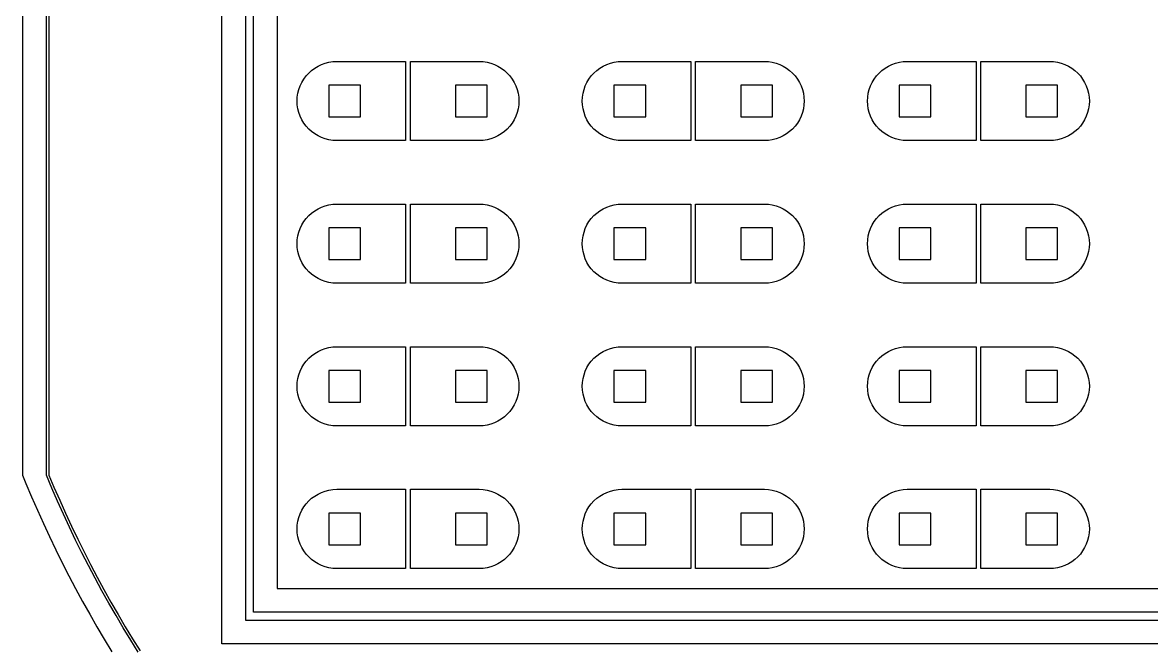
# Model space of a CAD drawing. Extents: x -16 to 132, y -40 to 113.
# Drawn here: x -15.7 to 57.2, y -3 to 37.3 of the extents above; entities that cross this region are included whole.
import ezdxf

# ---------------------------------------------------------------- set-up
doc = ezdxf.new("R2010")
doc.units = 0

msp = doc.modelspace()

# ---------------------------------------------------------------- linework, layer by layer
for p, q in [((-2.81215, -2.81215), (-2.81215, 76.4393)), ((-1.27824, 74.9054), (-1.27824, -1.27824)), ((-0.76694, -0.76694), (-0.76694, 74.3941)), ((0.76694, 72.8602), (0.76694, 0.76694)), ((-15.6717, 65.5599), (-15.6717, 8.06726)), ((-14.1315, 8.06393), (-14.1315, 65.5633)), ((-13.9691, 65.5624), (-13.9691, 8.0648)), ((2.97989, 34.1881), (3.18138, 34.3375)), ((3.18138, 34.3375), (3.39658, 34.4665)), ((3.39658, 34.4665), (3.62338, 34.5738)), ((3.62338, 34.5738), (3.85959, 34.6583)), ((3.85959, 34.6583), (4.10295, 34.7193)), ((4.10295, 34.7193), (4.35112, 34.7561)), ((4.35112, 34.7561), (4.6017, 34.7684)), ((4.6017, 34.7684), (9.05, 34.7684)), ((9.05, 34.7684), (9.05, 29.6554)), ((9.35678, 29.6554), (9.35678, 34.7684)), ((9.35678, 34.7684), (13.8051, 34.7684)), ((13.8051, 34.7684), (14.0557, 34.7561)), ((14.0557, 34.7561), (14.3038, 34.7193)), ((14.3038, 34.7193), (14.5472, 34.6583)), ((14.5472, 34.6583), (14.7834, 34.5738)), ((14.7834, 34.5738), (15.0102, 34.4665)), ((15.0102, 34.4665), (15.2254, 34.3375)), ((15.2254, 34.3375), (15.4269, 34.1881)), ((21.3867, 34.1881), (21.5882, 34.3375)), ((21.5882, 34.3375), (21.8034, 34.4665)), ((21.8034, 34.4665), (22.0302, 34.5738)), ((22.0302, 34.5738), (22.2664, 34.6583)), ((22.2664, 34.6583), (22.5098, 34.7193)), ((22.5098, 34.7193), (22.7579, 34.7561)), ((22.7579, 34.7561), (23.0085, 34.7684)), ((23.0085, 34.7684), (27.4568, 34.7684)), ((27.4568, 34.7684), (27.4568, 29.6554)), ((27.7636, 29.6554), (27.7636, 34.7684)), ((27.7636, 34.7684), (32.2119, 34.7684)), ((32.2119, 34.7684), (32.4625, 34.7561)), ((32.4625, 34.7561), (32.7106, 34.7193)), ((32.7106, 34.7193), (32.954, 34.6583)), ((32.954, 34.6583), (33.1902, 34.5738)), ((33.1902, 34.5738), (33.417, 34.4665)), ((33.417, 34.4665), (33.6322, 34.3375)), ((33.6322, 34.3375), (33.8337, 34.1881)), ((39.7935, 34.1881), (39.995, 34.3375)), ((39.995, 34.3375), (40.2102, 34.4665)), ((40.2102, 34.4665), (40.437, 34.5738)), ((40.437, 34.5738), (40.6732, 34.6583)), ((40.6732, 34.6583), (40.9165, 34.7193)), ((40.9165, 34.7193), (41.1647, 34.7561)), ((41.1647, 34.7561), (41.4153, 34.7684)), ((41.4153, 34.7684), (45.8636, 34.7684)), ((45.8636, 34.7684), (45.8636, 29.6554)), ((46.1704, 29.6554), (46.1704, 34.7684)), ((46.1704, 34.7684), (50.6187, 34.7684)), ((50.6187, 34.7684), (50.8693, 34.7561)), ((50.8693, 34.7561), (51.1174, 34.7193)), ((51.1174, 34.7193), (51.3608, 34.6583)), ((51.3608, 34.6583), (51.597, 34.5738)), ((51.597, 34.5738), (51.8238, 34.4665)), ((51.8238, 34.4665), (52.039, 34.3375)), ((52.039, 34.3375), (52.2405, 34.1881)), ((2.34708, 33.417), (2.47606, 33.6322)), ((2.47606, 33.6322), (2.62549, 33.8337)), ((2.62549, 33.8337), (2.79398, 34.0196)), ((2.79398, 34.0196), (2.97989, 34.1881)), ((15.4269, 34.1881), (15.6128, 34.0196)), ((15.6128, 34.0196), (15.7813, 33.8337)), ((15.7813, 33.8337), (15.9307, 33.6322)), ((15.9307, 33.6322), (16.0597, 33.417)), ((20.7539, 33.417), (20.8829, 33.6322)), ((20.8829, 33.6322), (21.0323, 33.8337)), ((21.0323, 33.8337), (21.2008, 34.0196)), ((21.2008, 34.0196), (21.3867, 34.1881)), ((33.8337, 34.1881), (34.0196, 34.0196)), ((34.0196, 34.0196), (34.1881, 33.8337)), ((34.1881, 33.8337), (34.3375, 33.6322)), ((34.3375, 33.6322), (34.4665, 33.417)), ((39.1607, 33.417), (39.2897, 33.6322)), ((39.2897, 33.6322), (39.4391, 33.8337)), ((39.4391, 33.8337), (39.6076, 34.0196)), ((39.6076, 34.0196), (39.7935, 34.1881)), ((52.2405, 34.1881), (52.4264, 34.0196)), ((52.4264, 34.0196), (52.5949, 33.8337)), ((52.5949, 33.8337), (52.7443, 33.6322)), ((52.7443, 33.6322), (52.8733, 33.417)), ((2.09433, 32.7106), (2.15527, 32.954)), ((2.15527, 32.954), (2.23981, 33.1902)), ((2.23981, 33.1902), (2.34708, 33.417)), ((6.13559, 33.2345), (4.09039, 33.2345)), ((4.09039, 33.2345), (4.09039, 31.1893)), ((6.13559, 31.1893), (6.13559, 33.2345)), ((14.3164, 33.2345), (12.2712, 33.2345)), ((12.2712, 33.2345), (12.2712, 31.1893)), ((14.3164, 31.1893), (14.3164, 33.2345)), ((16.0597, 33.417), (16.167, 33.1902)), ((16.167, 33.1902), (16.2515, 32.954)), ((16.2515, 32.954), (16.3125, 32.7106)), ((20.5011, 32.7106), (20.5621, 32.954)), ((20.5621, 32.954), (20.6466, 33.1902)), ((20.6466, 33.1902), (20.7539, 33.417)), ((24.5424, 33.2345), (22.4972, 33.2345)), ((22.4972, 33.2345), (22.4972, 31.1893)), ((24.5424, 31.1893), (24.5424, 33.2345)), ((32.7232, 33.2345), (30.678, 33.2345)), ((30.678, 33.2345), (30.678, 31.1893)), ((32.7232, 31.1893), (32.7232, 33.2345)), ((34.4665, 33.417), (34.5738, 33.1902)), ((34.5738, 33.1902), (34.6583, 32.954)), ((34.6583, 32.954), (34.7193, 32.7106)), ((38.9079, 32.7106), (38.9689, 32.954)), ((38.9689, 32.954), (39.0534, 33.1902)), ((39.0534, 33.1902), (39.1607, 33.417)), ((42.9492, 33.2345), (40.904, 33.2345)), ((40.904, 33.2345), (40.904, 31.1893)), ((42.9492, 31.1893), (42.9492, 33.2345)), ((51.13, 33.2345), (49.0848, 33.2345)), ((49.0848, 33.2345), (49.0848, 31.1893)), ((51.13, 31.1893), (51.13, 33.2345)), ((52.8733, 33.417), (52.9806, 33.1902)), ((52.9806, 33.1902), (53.0651, 32.954)), ((53.0651, 32.954), (53.1261, 32.7106)), ((2.0452, 32.2119), (2.05751, 32.4625)), ((2.05751, 31.9613), (2.0452, 32.2119)), ((2.05751, 32.4625), (2.09433, 32.7106)), ((16.3125, 32.7106), (16.3493, 32.4625)), ((16.3493, 32.4625), (16.3616, 32.2119)), ((16.3616, 32.2119), (16.3493, 31.9613)), ((20.452, 32.2119), (20.4643, 32.4625)), ((20.4643, 31.9613), (20.452, 32.2119)), ((20.4643, 32.4625), (20.5011, 32.7106)), ((34.7193, 32.7106), (34.7561, 32.4625)), ((34.7561, 32.4625), (34.7684, 32.2119)), ((34.7684, 32.2119), (34.7561, 31.9613)), ((38.8588, 32.2119), (38.8711, 32.4625)), ((38.8711, 31.9613), (38.8588, 32.2119)), ((38.8711, 32.4625), (38.9079, 32.7106)), ((53.1261, 32.7106), (53.1629, 32.4625)), ((53.1629, 32.4625), (53.1752, 32.2119)), ((53.1752, 32.2119), (53.1629, 31.9613)), ((2.09433, 31.7132), (2.05751, 31.9613)), ((2.15527, 31.4698), (2.09433, 31.7132)), ((2.23981, 31.2336), (2.15527, 31.4698)), ((16.2515, 31.4698), (16.167, 31.2336)), ((16.3125, 31.7132), (16.2515, 31.4698)), ((16.3493, 31.9613), (16.3125, 31.7132)), ((20.5011, 31.7132), (20.4643, 31.9613)), ((20.5621, 31.4698), (20.5011, 31.7132)), ((20.6466, 31.2336), (20.5621, 31.4698)), ((34.6583, 31.4698), (34.5738, 31.2336)), ((34.7193, 31.7132), (34.6583, 31.4698)), ((34.7561, 31.9613), (34.7193, 31.7132)), ((38.9079, 31.7132), (38.8711, 31.9613)), ((38.9689, 31.4698), (38.9079, 31.7132)), ((39.0534, 31.2336), (38.9689, 31.4698)), ((53.0651, 31.4698), (52.9806, 31.2336)), ((53.1261, 31.7132), (53.0651, 31.4698)), ((53.1629, 31.9613), (53.1261, 31.7132)), ((2.34708, 31.0068), (2.23981, 31.2336)), ((2.47606, 30.7916), (2.34708, 31.0068)), ((2.62549, 30.5901), (2.47606, 30.7916)), ((4.09039, 31.1893), (6.13559, 31.1893)), ((12.2712, 31.1893), (14.3164, 31.1893)), ((15.9307, 30.7916), (15.7813, 30.5901)), ((16.0597, 31.0068), (15.9307, 30.7916)), ((16.167, 31.2336), (16.0597, 31.0068)), ((20.7539, 31.0068), (20.6466, 31.2336)), ((20.8829, 30.7916), (20.7539, 31.0068)), ((21.0323, 30.5901), (20.8829, 30.7916)), ((22.4972, 31.1893), (24.5424, 31.1893)), ((30.678, 31.1893), (32.7232, 31.1893)), ((34.3375, 30.7916), (34.1881, 30.5901)), ((34.4665, 31.0068), (34.3375, 30.7916)), ((34.5738, 31.2336), (34.4665, 31.0068)), ((39.1607, 31.0068), (39.0534, 31.2336)), ((39.2897, 30.7916), (39.1607, 31.0068)), ((39.4391, 30.5901), (39.2897, 30.7916)), ((40.904, 31.1893), (42.9492, 31.1893)), ((49.0848, 31.1893), (51.13, 31.1893)), ((52.7443, 30.7916), (52.5949, 30.5901)), ((52.8733, 31.0068), (52.7443, 30.7916)), ((52.9806, 31.2336), (52.8733, 31.0068)), ((2.79398, 30.4042), (2.62549, 30.5901)), ((2.97989, 30.2357), (2.79398, 30.4042)), ((3.18138, 30.0863), (2.97989, 30.2357)), ((3.39658, 29.9573), (3.18138, 30.0863)), ((3.62338, 29.85), (3.39658, 29.9573)), ((15.0102, 29.9573), (14.7834, 29.85)), ((15.2254, 30.0863), (15.0102, 29.9573)), ((15.4269, 30.2357), (15.2254, 30.0863)), ((15.6128, 30.4042), (15.4269, 30.2357)), ((15.7813, 30.5901), (15.6128, 30.4042)), ((21.2008, 30.4042), (21.0323, 30.5901)), ((21.3867, 30.2357), (21.2008, 30.4042)), ((21.5882, 30.0863), (21.3867, 30.2357)), ((21.8034, 29.9573), (21.5882, 30.0863)), ((22.0302, 29.85), (21.8034, 29.9573)), ((33.417, 29.9573), (33.1902, 29.85)), ((33.6322, 30.0863), (33.417, 29.9573)), ((33.8337, 30.2357), (33.6322, 30.0863)), ((34.0196, 30.4042), (33.8337, 30.2357)), ((34.1881, 30.5901), (34.0196, 30.4042)), ((39.6076, 30.4042), (39.4391, 30.5901)), ((39.7935, 30.2357), (39.6076, 30.4042)), ((39.995, 30.0863), (39.7935, 30.2357)), ((40.2102, 29.9573), (39.995, 30.0863)), ((40.437, 29.85), (40.2102, 29.9573)), ((51.8238, 29.9573), (51.597, 29.85)), ((52.039, 30.0863), (51.8238, 29.9573)), ((52.2405, 30.2357), (52.039, 30.0863)), ((52.4264, 30.4042), (52.2405, 30.2357)), ((52.5949, 30.5901), (52.4264, 30.4042)), ((3.85959, 29.7655), (3.62338, 29.85)), ((4.10295, 29.7045), (3.85959, 29.7655)), ((4.35112, 29.6677), (4.10295, 29.7045)), ((4.6017, 29.6554), (4.35112, 29.6677)), ((9.05, 29.6554), (4.6017, 29.6554)), ((13.8051, 29.6554), (9.35678, 29.6554)), ((14.0557, 29.6677), (13.8051, 29.6554)), ((14.3038, 29.7045), (14.0557, 29.6677)), ((14.5472, 29.7655), (14.3038, 29.7045)), ((14.7834, 29.85), (14.5472, 29.7655)), ((22.2664, 29.7655), (22.0302, 29.85)), ((22.5098, 29.7045), (22.2664, 29.7655)), ((22.7579, 29.6677), (22.5098, 29.7045)), ((23.0085, 29.6554), (22.7579, 29.6677)), ((27.4568, 29.6554), (23.0085, 29.6554)), ((32.2119, 29.6554), (27.7636, 29.6554)), ((32.4625, 29.6677), (32.2119, 29.6554)), ((32.7106, 29.7045), (32.4625, 29.6677)), ((32.954, 29.7655), (32.7106, 29.7045)), ((33.1902, 29.85), (32.954, 29.7655)), ((40.6732, 29.7655), (40.437, 29.85)), ((40.9165, 29.7045), (40.6732, 29.7655)), ((41.1647, 29.6677), (40.9165, 29.7045)), ((41.4153, 29.6554), (41.1647, 29.6677)), ((45.8636, 29.6554), (41.4153, 29.6554)), ((50.6187, 29.6554), (46.1704, 29.6554)), ((50.8693, 29.6677), (50.6187, 29.6554)), ((51.1174, 29.7045), (50.8693, 29.6677)), ((51.3608, 29.7655), (51.1174, 29.7045)), ((51.597, 29.85), (51.3608, 29.7655)), ((3.85959, 25.4549), (4.10295, 25.5159)), ((4.10295, 25.5159), (4.35112, 25.5527)), ((4.35112, 25.5527), (4.6017, 25.565)), ((4.6017, 25.565), (9.05, 25.565)), ((9.05, 25.565), (9.05, 20.452)), ((9.35678, 20.452), (9.35678, 25.565)), ((9.35678, 25.565), (13.8051, 25.565)), ((13.8051, 25.565), (14.0557, 25.5527)), ((14.0557, 25.5527), (14.3038, 25.5159)), ((14.3038, 25.5159), (14.5472, 25.4549)), ((22.2664, 25.4549), (22.5098, 25.5159)), ((22.5098, 25.5159), (22.7579, 25.5527)), ((22.7579, 25.5527), (23.0085, 25.565)), ((23.0085, 25.565), (27.4568, 25.565)), ((27.4568, 25.565), (27.4568, 20.452)), ((27.7636, 20.452), (27.7636, 25.565)), ((27.7636, 25.565), (32.2119, 25.565)), ((32.2119, 25.565), (32.4625, 25.5527)), ((32.4625, 25.5527), (32.7106, 25.5159)), ((32.7106, 25.5159), (32.954, 25.4549)), ((40.6732, 25.4549), (40.9165, 25.5159)), ((40.9165, 25.5159), (41.1647, 25.5527)), ((41.1647, 25.5527), (41.4153, 25.565)), ((41.4153, 25.565), (45.8636, 25.565)), ((45.8636, 25.565), (45.8636, 20.452)), ((46.1704, 20.452), (46.1704, 25.565)), ((46.1704, 25.565), (50.6187, 25.565)), ((50.6187, 25.565), (50.8693, 25.5527)), ((50.8693, 25.5527), (51.1174, 25.5159)), ((51.1174, 25.5159), (51.3608, 25.4549)), ((2.62549, 24.6303), (2.79398, 24.8162)), ((2.79398, 24.8162), (2.97989, 24.9847)), ((2.97989, 24.9847), (3.18138, 25.1341)), ((3.18138, 25.1341), (3.39658, 25.2631)), ((3.39658, 25.2631), (3.62338, 25.3704)), ((3.62338, 25.3704), (3.85959, 25.4549)), ((14.5472, 25.4549), (14.7834, 25.3704)), ((14.7834, 25.3704), (15.0102, 25.2631)), ((15.0102, 25.2631), (15.2254, 25.1341)), ((15.2254, 25.1341), (15.4269, 24.9847)), ((15.4269, 24.9847), (15.6128, 24.8162)), ((15.6128, 24.8162), (15.7813, 24.6303)), ((21.0323, 24.6303), (21.2008, 24.8162)), ((21.2008, 24.8162), (21.3867, 24.9847)), ((21.3867, 24.9847), (21.5882, 25.1341)), ((21.5882, 25.1341), (21.8034, 25.2631)), ((21.8034, 25.2631), (22.0302, 25.3704)), ((22.0302, 25.3704), (22.2664, 25.4549)), ((32.954, 25.4549), (33.1902, 25.3704)), ((33.1902, 25.3704), (33.417, 25.2631)), ((33.417, 25.2631), (33.6322, 25.1341)), ((33.6322, 25.1341), (33.8337, 24.9847)), ((33.8337, 24.9847), (34.0196, 24.8162)), ((34.0196, 24.8162), (34.1881, 24.6303)), ((39.4391, 24.6303), (39.6076, 24.8162)), ((39.6076, 24.8162), (39.7935, 24.9847)), ((39.7935, 24.9847), (39.995, 25.1341)), ((39.995, 25.1341), (40.2102, 25.2631)), ((40.2102, 25.2631), (40.437, 25.3704)), ((40.437, 25.3704), (40.6732, 25.4549)), ((51.3608, 25.4549), (51.597, 25.3704)), ((51.597, 25.3704), (51.8238, 25.2631)), ((51.8238, 25.2631), (52.039, 25.1341)), ((52.039, 25.1341), (52.2405, 24.9847)), ((52.2405, 24.9847), (52.4264, 24.8162)), ((52.4264, 24.8162), (52.5949, 24.6303)), ((2.23981, 23.9868), (2.34708, 24.2136)), ((2.34708, 24.2136), (2.47606, 24.4288)), ((2.47606, 24.4288), (2.62549, 24.6303)), ((15.7813, 24.6303), (15.9307, 24.4288)), ((15.9307, 24.4288), (16.0597, 24.2136)), ((16.0597, 24.2136), (16.167, 23.9868)), ((20.6466, 23.9868), (20.7539, 24.2136)), ((20.7539, 24.2136), (20.8829, 24.4288)), ((20.8829, 24.4288), (21.0323, 24.6303)), ((34.1881, 24.6303), (34.3375, 24.4288)), ((34.3375, 24.4288), (34.4665, 24.2136)), ((34.4665, 24.2136), (34.5738, 23.9868)), ((39.0534, 23.9868), (39.1607, 24.2136)), ((39.1607, 24.2136), (39.2897, 24.4288)), ((39.2897, 24.4288), (39.4391, 24.6303)), ((52.5949, 24.6303), (52.7443, 24.4288)), ((52.7443, 24.4288), (52.8733, 24.2136)), ((52.8733, 24.2136), (52.9806, 23.9868)), ((2.05751, 23.2591), (2.09433, 23.5072)), ((2.09433, 23.5072), (2.15527, 23.7506)), ((2.15527, 23.7506), (2.23981, 23.9868)), ((6.13559, 24.0311), (4.09039, 24.0311)), ((4.09039, 24.0311), (4.09039, 21.9859)), ((6.13559, 21.9859), (6.13559, 24.0311)), ((14.3164, 24.0311), (12.2712, 24.0311)), ((12.2712, 24.0311), (12.2712, 21.9859)), ((14.3164, 21.9859), (14.3164, 24.0311)), ((16.167, 23.9868), (16.2515, 23.7506)), ((16.2515, 23.7506), (16.3125, 23.5072)), ((16.3125, 23.5072), (16.3493, 23.2591)), ((20.4643, 23.2591), (20.5011, 23.5072)), ((20.5011, 23.5072), (20.5621, 23.7506)), ((20.5621, 23.7506), (20.6466, 23.9868)), ((24.5424, 24.0311), (22.4972, 24.0311)), ((22.4972, 24.0311), (22.4972, 21.9859)), ((24.5424, 21.9859), (24.5424, 24.0311)), ((32.7232, 24.0311), (30.678, 24.0311)), ((30.678, 24.0311), (30.678, 21.9859)), ((32.7232, 21.9859), (32.7232, 24.0311)), ((34.5738, 23.9868), (34.6583, 23.7506)), ((34.6583, 23.7506), (34.7193, 23.5072)), ((34.7193, 23.5072), (34.7561, 23.2591)), ((38.8711, 23.2591), (38.9079, 23.5072)), ((38.9079, 23.5072), (38.9689, 23.7506)), ((38.9689, 23.7506), (39.0534, 23.9868)), ((42.9492, 24.0311), (40.904, 24.0311)), ((40.904, 24.0311), (40.904, 21.9859)), ((42.9492, 21.9859), (42.9492, 24.0311)), ((51.13, 24.0311), (49.0848, 24.0311)), ((49.0848, 24.0311), (49.0848, 21.9859)), ((51.13, 21.9859), (51.13, 24.0311)), ((52.9806, 23.9868), (53.0651, 23.7506)), ((53.0651, 23.7506), (53.1261, 23.5072)), ((53.1261, 23.5072), (53.1629, 23.2591)), ((2.0452, 23.0085), (2.05751, 23.2591)), ((2.05751, 22.7579), (2.0452, 23.0085)), ((2.09433, 22.5098), (2.05751, 22.7579)), ((16.3493, 22.7579), (16.3125, 22.5098)), ((16.3493, 23.2591), (16.3616, 23.0085)), ((16.3616, 23.0085), (16.3493, 22.7579)), ((20.452, 23.0085), (20.4643, 23.2591)), ((20.4643, 22.7579), (20.452, 23.0085)), ((20.5011, 22.5098), (20.4643, 22.7579)), ((34.7561, 22.7579), (34.7193, 22.5098)), ((34.7561, 23.2591), (34.7684, 23.0085)), ((34.7684, 23.0085), (34.7561, 22.7579)), ((38.8588, 23.0085), (38.8711, 23.2591)), ((38.8711, 22.7579), (38.8588, 23.0085)), ((38.9079, 22.5098), (38.8711, 22.7579)), ((53.1629, 22.7579), (53.1261, 22.5098)), ((53.1629, 23.2591), (53.1752, 23.0085)), ((53.1752, 23.0085), (53.1629, 22.7579)), ((2.15527, 22.2664), (2.09433, 22.5098)), ((2.23981, 22.0302), (2.15527, 22.2664)), ((2.34708, 21.8034), (2.23981, 22.0302)), ((4.09039, 21.9859), (6.13559, 21.9859)), ((12.2712, 21.9859), (14.3164, 21.9859)), ((16.167, 22.0302), (16.0597, 21.8034)), ((16.2515, 22.2664), (16.167, 22.0302)), ((16.3125, 22.5098), (16.2515, 22.2664)), ((20.5621, 22.2664), (20.5011, 22.5098)), ((20.6466, 22.0302), (20.5621, 22.2664)), ((20.7539, 21.8034), (20.6466, 22.0302)), ((22.4972, 21.9859), (24.5424, 21.9859)), ((30.678, 21.9859), (32.7232, 21.9859)), ((34.5738, 22.0302), (34.4665, 21.8034)), ((34.6583, 22.2664), (34.5738, 22.0302)), ((34.7193, 22.5098), (34.6583, 22.2664)), ((38.9689, 22.2664), (38.9079, 22.5098)), ((39.0534, 22.0302), (38.9689, 22.2664)), ((39.1607, 21.8034), (39.0534, 22.0302)), ((40.904, 21.9859), (42.9492, 21.9859)), ((49.0848, 21.9859), (51.13, 21.9859)), ((52.9806, 22.0302), (52.8733, 21.8034)), ((53.0651, 22.2664), (52.9806, 22.0302)), ((53.1261, 22.5098), (53.0651, 22.2664)), ((2.47606, 21.5882), (2.34708, 21.8034)), ((2.62549, 21.3867), (2.47606, 21.5882)), ((2.79398, 21.2008), (2.62549, 21.3867)), ((2.97989, 21.0323), (2.79398, 21.2008)), ((15.6128, 21.2008), (15.4269, 21.0323)), ((15.7813, 21.3867), (15.6128, 21.2008)), ((15.9307, 21.5882), (15.7813, 21.3867)), ((16.0597, 21.8034), (15.9307, 21.5882)), ((20.8829, 21.5882), (20.7539, 21.8034)), ((21.0323, 21.3867), (20.8829, 21.5882)), ((21.2008, 21.2008), (21.0323, 21.3867)), ((21.3867, 21.0323), (21.2008, 21.2008)), ((34.0196, 21.2008), (33.8337, 21.0323)), ((34.1881, 21.3867), (34.0196, 21.2008)), ((34.3375, 21.5882), (34.1881, 21.3867)), ((34.4665, 21.8034), (34.3375, 21.5882)), ((39.2897, 21.5882), (39.1607, 21.8034)), ((39.4391, 21.3867), (39.2897, 21.5882)), ((39.6076, 21.2008), (39.4391, 21.3867)), ((39.7935, 21.0323), (39.6076, 21.2008)), ((52.4264, 21.2008), (52.2405, 21.0323)), ((52.5949, 21.3867), (52.4264, 21.2008)), ((52.7443, 21.5882), (52.5949, 21.3867)), ((52.8733, 21.8034), (52.7443, 21.5882)), ((3.18138, 20.8829), (2.97989, 21.0323)), ((3.39658, 20.7539), (3.18138, 20.8829)), ((3.62338, 20.6466), (3.39658, 20.7539)), ((3.85959, 20.5621), (3.62338, 20.6466)), ((4.10295, 20.5011), (3.85959, 20.5621)), ((4.35112, 20.4643), (4.10295, 20.5011)), ((4.6017, 20.452), (4.35112, 20.4643)), ((9.05, 20.452), (4.6017, 20.452)), ((13.8051, 20.452), (9.35678, 20.452)), ((14.0557, 20.4643), (13.8051, 20.452)), ((14.3038, 20.5011), (14.0557, 20.4643)), ((14.5472, 20.5621), (14.3038, 20.5011)), ((14.7834, 20.6466), (14.5472, 20.5621)), ((15.0102, 20.7539), (14.7834, 20.6466)), ((15.2254, 20.8829), (15.0102, 20.7539)), ((15.4269, 21.0323), (15.2254, 20.8829)), ((21.5882, 20.8829), (21.3867, 21.0323)), ((21.8034, 20.7539), (21.5882, 20.8829)), ((22.0302, 20.6466), (21.8034, 20.7539)), ((22.2664, 20.5621), (22.0302, 20.6466)), ((22.5098, 20.5011), (22.2664, 20.5621)), ((22.7579, 20.4643), (22.5098, 20.5011)), ((23.0085, 20.452), (22.7579, 20.4643)), ((27.4568, 20.452), (23.0085, 20.452)), ((32.2119, 20.452), (27.7636, 20.452)), ((32.4625, 20.4643), (32.2119, 20.452)), ((32.7106, 20.5011), (32.4625, 20.4643)), ((32.954, 20.5621), (32.7106, 20.5011)), ((33.1902, 20.6466), (32.954, 20.5621)), ((33.417, 20.7539), (33.1902, 20.6466)), ((33.6322, 20.8829), (33.417, 20.7539)), ((33.8337, 21.0323), (33.6322, 20.8829)), ((39.995, 20.8829), (39.7935, 21.0323)), ((40.2102, 20.7539), (39.995, 20.8829)), ((40.437, 20.6466), (40.2102, 20.7539)), ((40.6732, 20.5621), (40.437, 20.6466)), ((40.9165, 20.5011), (40.6732, 20.5621)), ((41.1647, 20.4643), (40.9165, 20.5011)), ((41.4153, 20.452), (41.1647, 20.4643)), ((45.8636, 20.452), (41.4153, 20.452)), ((50.6187, 20.452), (46.1704, 20.452)), ((50.8693, 20.4643), (50.6187, 20.452)), ((51.1174, 20.5011), (50.8693, 20.4643)), ((51.3608, 20.5621), (51.1174, 20.5011)), ((51.597, 20.6466), (51.3608, 20.5621)), ((51.8238, 20.7539), (51.597, 20.6466)), ((52.039, 20.8829), (51.8238, 20.7539)), ((52.2405, 21.0323), (52.039, 20.8829)), ((3.18138, 15.9307), (3.39658, 16.0597)), ((3.39658, 16.0597), (3.62338, 16.167)), ((3.62338, 16.167), (3.85959, 16.2515)), ((3.85959, 16.2515), (4.10295, 16.3125)), ((4.10295, 16.3125), (4.35112, 16.3493)), ((4.35112, 16.3493), (4.6017, 16.3616)), ((4.6017, 16.3616), (9.05, 16.3616)), ((9.05, 16.3616), (9.05, 11.2486)), ((9.35678, 11.2486), (9.35678, 16.3616)), ((9.35678, 16.3616), (13.8051, 16.3616)), ((13.8051, 16.3616), (14.0557, 16.3493)), ((14.0557, 16.3493), (14.3038, 16.3125)), ((14.3038, 16.3125), (14.5472, 16.2515)), ((14.5472, 16.2515), (14.7834, 16.167)), ((14.7834, 16.167), (15.0102, 16.0597)), ((15.0102, 16.0597), (15.2254, 15.9307)), ((21.5882, 15.9307), (21.8034, 16.0597)), ((21.8034, 16.0597), (22.0302, 16.167)), ((22.0302, 16.167), (22.2664, 16.2515)), ((22.2664, 16.2515), (22.5098, 16.3125)), ((22.5098, 16.3125), (22.7579, 16.3493)), ((22.7579, 16.3493), (23.0085, 16.3616)), ((23.0085, 16.3616), (27.4568, 16.3616)), ((27.4568, 16.3616), (27.4568, 11.2486)), ((27.7636, 11.2486), (27.7636, 16.3616)), ((27.7636, 16.3616), (32.2119, 16.3616)), ((32.2119, 16.3616), (32.4625, 16.3493)), ((32.4625, 16.3493), (32.7106, 16.3125)), ((32.7106, 16.3125), (32.954, 16.2515)), ((32.954, 16.2515), (33.1902, 16.167)), ((33.1902, 16.167), (33.417, 16.0597)), ((33.417, 16.0597), (33.6322, 15.9307)), ((39.995, 15.9307), (40.2102, 16.0597)), ((40.2102, 16.0597), (40.437, 16.167)), ((40.437, 16.167), (40.6732, 16.2515)), ((40.6732, 16.2515), (40.9165, 16.3125)), ((40.9165, 16.3125), (41.1647, 16.3493)), ((41.1647, 16.3493), (41.4153, 16.3616)), ((41.4153, 16.3616), (45.8636, 16.3616)), ((45.8636, 16.3616), (45.8636, 11.2486)), ((46.1704, 11.2486), (46.1704, 16.3616)), ((46.1704, 16.3616), (50.6187, 16.3616)), ((50.6187, 16.3616), (50.8693, 16.3493)), ((50.8693, 16.3493), (51.1174, 16.3125)), ((51.1174, 16.3125), (51.3608, 16.2515)), ((51.3608, 16.2515), (51.597, 16.167)), ((51.597, 16.167), (51.8238, 16.0597)), ((51.8238, 16.0597), (52.039, 15.9307)), ((2.47606, 15.2254), (2.62549, 15.4269)), ((2.62549, 15.4269), (2.79398, 15.6128)), ((2.79398, 15.6128), (2.97989, 15.7813)), ((2.97989, 15.7813), (3.18138, 15.9307)), ((15.2254, 15.9307), (15.4269, 15.7813)), ((15.4269, 15.7813), (15.6128, 15.6128)), ((15.6128, 15.6128), (15.7813, 15.4269)), ((15.7813, 15.4269), (15.9307, 15.2254)), ((20.8829, 15.2254), (21.0323, 15.4269)), ((21.0323, 15.4269), (21.2008, 15.6128)), ((21.2008, 15.6128), (21.3867, 15.7813)), ((21.3867, 15.7813), (21.5882, 15.9307)), ((33.6322, 15.9307), (33.8337, 15.7813)), ((33.8337, 15.7813), (34.0196, 15.6128)), ((34.0196, 15.6128), (34.1881, 15.4269)), ((34.1881, 15.4269), (34.3375, 15.2254)), ((39.2897, 15.2254), (39.4391, 15.4269)), ((39.4391, 15.4269), (39.6076, 15.6128)), ((39.6076, 15.6128), (39.7935, 15.7813)), ((39.7935, 15.7813), (39.995, 15.9307)), ((52.039, 15.9307), (52.2405, 15.7813)), ((52.2405, 15.7813), (52.4264, 15.6128)), ((52.4264, 15.6128), (52.5949, 15.4269)), ((52.5949, 15.4269), (52.7443, 15.2254)), ((2.15527, 14.5472), (2.23981, 14.7834)), ((2.23981, 14.7834), (2.34708, 15.0102)), ((2.34708, 15.0102), (2.47606, 15.2254)), ((6.13559, 14.8277), (4.09039, 14.8277)), ((4.09039, 14.8277), (4.09039, 12.7825)), ((6.13559, 12.7825), (6.13559, 14.8277)), ((14.3164, 14.8277), (12.2712, 14.8277)), ((12.2712, 14.8277), (12.2712, 12.7825)), ((14.3164, 12.7825), (14.3164, 14.8277)), ((15.9307, 15.2254), (16.0597, 15.0102)), ((16.0597, 15.0102), (16.167, 14.7834)), ((16.167, 14.7834), (16.2515, 14.5472)), ((20.5621, 14.5472), (20.6466, 14.7834)), ((20.6466, 14.7834), (20.7539, 15.0102)), ((20.7539, 15.0102), (20.8829, 15.2254)), ((24.5424, 14.8277), (22.4972, 14.8277)), ((22.4972, 14.8277), (22.4972, 12.7825)), ((24.5424, 12.7825), (24.5424, 14.8277)), ((32.7232, 14.8277), (30.678, 14.8277)), ((30.678, 14.8277), (30.678, 12.7825)), ((32.7232, 12.7825), (32.7232, 14.8277)), ((34.3375, 15.2254), (34.4665, 15.0102)), ((34.4665, 15.0102), (34.5738, 14.7834)), ((34.5738, 14.7834), (34.6583, 14.5472)), ((38.9689, 14.5472), (39.0534, 14.7834)), ((39.0534, 14.7834), (39.1607, 15.0102)), ((39.1607, 15.0102), (39.2897, 15.2254)), ((42.9492, 14.8277), (40.904, 14.8277)), ((40.904, 14.8277), (40.904, 12.7825)), ((42.9492, 12.7825), (42.9492, 14.8277)), ((51.13, 14.8277), (49.0848, 14.8277)), ((49.0848, 14.8277), (49.0848, 12.7825)), ((51.13, 12.7825), (51.13, 14.8277)), ((52.7443, 15.2254), (52.8733, 15.0102)), ((52.8733, 15.0102), (52.9806, 14.7834)), ((52.9806, 14.7834), (53.0651, 14.5472)), ((2.0452, 13.8051), (2.05751, 14.0557)), ((2.05751, 14.0557), (2.09433, 14.3038)), ((2.09433, 14.3038), (2.15527, 14.5472)), ((16.2515, 14.5472), (16.3125, 14.3038)), ((16.3125, 14.3038), (16.3493, 14.0557)), ((16.3493, 14.0557), (16.3616, 13.8051)), ((20.452, 13.8051), (20.4643, 14.0557)), ((20.4643, 14.0557), (20.5011, 14.3038)), ((20.5011, 14.3038), (20.5621, 14.5472)), ((34.6583, 14.5472), (34.7193, 14.3038)), ((34.7193, 14.3038), (34.7561, 14.0557)), ((34.7561, 14.0557), (34.7684, 13.8051)), ((38.8588, 13.8051), (38.8711, 14.0557)), ((38.8711, 14.0557), (38.9079, 14.3038)), ((38.9079, 14.3038), (38.9689, 14.5472)), ((53.0651, 14.5472), (53.1261, 14.3038)), ((53.1261, 14.3038), (53.1629, 14.0557)), ((53.1629, 14.0557), (53.1752, 13.8051)), ((2.05751, 13.5545), (2.0452, 13.8051)), ((2.09433, 13.3064), (2.05751, 13.5545)), ((2.15527, 13.063), (2.09433, 13.3064)), ((16.3125, 13.3064), (16.2515, 13.063)), ((16.3493, 13.5545), (16.3125, 13.3064)), ((16.3616, 13.8051), (16.3493, 13.5545)), ((20.4643, 13.5545), (20.452, 13.8051)), ((20.5011, 13.3064), (20.4643, 13.5545)), ((20.5621, 13.063), (20.5011, 13.3064)), ((34.7193, 13.3064), (34.6583, 13.063)), ((34.7561, 13.5545), (34.7193, 13.3064)), ((34.7684, 13.8051), (34.7561, 13.5545)), ((38.8711, 13.5545), (38.8588, 13.8051)), ((38.9079, 13.3064), (38.8711, 13.5545)), ((38.9689, 13.063), (38.9079, 13.3064)), ((53.1261, 13.3064), (53.0651, 13.063)), ((53.1629, 13.5545), (53.1261, 13.3064)), ((53.1752, 13.8051), (53.1629, 13.5545)), ((2.23981, 12.8268), (2.15527, 13.063)), ((2.34708, 12.6), (2.23981, 12.8268)), ((2.47606, 12.3848), (2.34708, 12.6)), ((4.09039, 12.7825), (6.13559, 12.7825)), ((12.2712, 12.7825), (14.3164, 12.7825)), ((16.0597, 12.6), (15.9307, 12.3848)), ((16.167, 12.8268), (16.0597, 12.6)), ((16.2515, 13.063), (16.167, 12.8268)), ((20.6466, 12.8268), (20.5621, 13.063)), ((20.7539, 12.6), (20.6466, 12.8268)), ((20.8829, 12.3848), (20.7539, 12.6)), ((22.4972, 12.7825), (24.5424, 12.7825)), ((30.678, 12.7825), (32.7232, 12.7825)), ((34.4665, 12.6), (34.3375, 12.3848)), ((34.5738, 12.8268), (34.4665, 12.6)), ((34.6583, 13.063), (34.5738, 12.8268)), ((39.0534, 12.8268), (38.9689, 13.063)), ((39.1607, 12.6), (39.0534, 12.8268)), ((39.2897, 12.3848), (39.1607, 12.6)), ((40.904, 12.7825), (42.9492, 12.7825)), ((49.0848, 12.7825), (51.13, 12.7825)), ((52.8733, 12.6), (52.7443, 12.3848)), ((52.9806, 12.8268), (52.8733, 12.6)), ((53.0651, 13.063), (52.9806, 12.8268)), ((2.62549, 12.1833), (2.47606, 12.3848)), ((2.79398, 11.9974), (2.62549, 12.1833)), ((2.97989, 11.8289), (2.79398, 11.9974)), ((3.18138, 11.6795), (2.97989, 11.8289)), ((3.39658, 11.5505), (3.18138, 11.6795)), ((15.2254, 11.6795), (15.0102, 11.5505)), ((15.4269, 11.8289), (15.2254, 11.6795)), ((15.6128, 11.9974), (15.4269, 11.8289)), ((15.7813, 12.1833), (15.6128, 11.9974)), ((15.9307, 12.3848), (15.7813, 12.1833)), ((21.0323, 12.1833), (20.8829, 12.3848)), ((21.2008, 11.9974), (21.0323, 12.1833)), ((21.3867, 11.8289), (21.2008, 11.9974)), ((21.5882, 11.6795), (21.3867, 11.8289)), ((21.8034, 11.5505), (21.5882, 11.6795)), ((33.6322, 11.6795), (33.417, 11.5505)), ((33.8337, 11.8289), (33.6322, 11.6795)), ((34.0196, 11.9974), (33.8337, 11.8289)), ((34.1881, 12.1833), (34.0196, 11.9974)), ((34.3375, 12.3848), (34.1881, 12.1833)), ((39.4391, 12.1833), (39.2897, 12.3848)), ((39.6076, 11.9974), (39.4391, 12.1833)), ((39.7935, 11.8289), (39.6076, 11.9974)), ((39.995, 11.6795), (39.7935, 11.8289)), ((40.2102, 11.5505), (39.995, 11.6795)), ((52.039, 11.6795), (51.8238, 11.5505)), ((52.2405, 11.8289), (52.039, 11.6795)), ((52.4264, 11.9974), (52.2405, 11.8289)), ((52.5949, 12.1833), (52.4264, 11.9974)), ((52.7443, 12.3848), (52.5949, 12.1833)), ((3.62338, 11.4432), (3.39658, 11.5505)), ((3.85959, 11.3587), (3.62338, 11.4432)), ((4.10295, 11.2977), (3.85959, 11.3587)), ((4.35112, 11.2609), (4.10295, 11.2977)), ((4.6017, 11.2486), (4.35112, 11.2609)), ((9.05, 11.2486), (4.6017, 11.2486)), ((13.8051, 11.2486), (9.35678, 11.2486)), ((14.0557, 11.2609), (13.8051, 11.2486)), ((14.3038, 11.2977), (14.0557, 11.2609)), ((14.5472, 11.3587), (14.3038, 11.2977)), ((14.7834, 11.4432), (14.5472, 11.3587)), ((15.0102, 11.5505), (14.7834, 11.4432)), ((22.0302, 11.4432), (21.8034, 11.5505)), ((22.2664, 11.3587), (22.0302, 11.4432)), ((22.5098, 11.2977), (22.2664, 11.3587)), ((22.7579, 11.2609), (22.5098, 11.2977)), ((23.0085, 11.2486), (22.7579, 11.2609)), ((27.4568, 11.2486), (23.0085, 11.2486)), ((32.2119, 11.2486), (27.7636, 11.2486)), ((32.4625, 11.2609), (32.2119, 11.2486)), ((32.7106, 11.2977), (32.4625, 11.2609)), ((32.954, 11.3587), (32.7106, 11.2977)), ((33.1902, 11.4432), (32.954, 11.3587)), ((33.417, 11.5505), (33.1902, 11.4432)), ((40.437, 11.4432), (40.2102, 11.5505)), ((40.6732, 11.3587), (40.437, 11.4432)), ((40.9165, 11.2977), (40.6732, 11.3587)), ((41.1647, 11.2609), (40.9165, 11.2977)), ((41.4153, 11.2486), (41.1647, 11.2609)), ((45.8636, 11.2486), (41.4153, 11.2486)), ((50.6187, 11.2486), (46.1704, 11.2486)), ((50.8693, 11.2609), (50.6187, 11.2486)), ((51.1174, 11.2977), (50.8693, 11.2609)), ((51.3608, 11.3587), (51.1174, 11.2977)), ((51.597, 11.4432), (51.3608, 11.3587)), ((51.8238, 11.5505), (51.597, 11.4432)), ((-15.6717, 8.06726), (-15.4564, 7.53833)), ((-13.7821, 7.23465), (-14.1315, 8.06393)), ((-13.9691, 8.0648), (-13.6442, 7.29375)), ((-15.4564, 7.53833), (-15.0918, 6.67322)), ((-13.6442, 7.29375), (-13.2767, 6.4509)), ((-15.0918, 6.67322), (-14.7166, 5.81264)), ((-13.4139, 6.39011), (-13.7821, 7.23465)), ((2.79398, 6.40941), (2.97989, 6.5779)), ((2.97989, 6.5779), (3.18138, 6.72733)), ((3.18138, 6.72733), (3.39658, 6.85631)), ((3.39658, 6.85631), (3.62338, 6.96358)), ((3.62338, 6.96358), (3.85959, 7.04811)), ((3.85959, 7.04811), (4.10295, 7.10905)), ((4.10295, 7.10905), (4.35112, 7.14587)), ((4.35112, 7.14587), (4.6017, 7.15819)), ((4.6017, 7.15819), (9.05, 7.15819)), ((9.05, 7.15819), (9.05, 2.0452)), ((9.35678, 2.0452), (9.35678, 7.15819)), ((9.35678, 7.15819), (13.8051, 7.15819)), ((13.8051, 7.15819), (14.0557, 7.14587)), ((14.0557, 7.14587), (14.3038, 7.10905)), ((14.3038, 7.10905), (14.5472, 7.04811)), ((14.5472, 7.04811), (14.7834, 6.96358)), ((14.7834, 6.96358), (15.0102, 6.85631)), ((15.0102, 6.85631), (15.2254, 6.72733)), ((15.2254, 6.72733), (15.4269, 6.5779)), ((15.4269, 6.5779), (15.6128, 6.40941)), ((21.2008, 6.40941), (21.3867, 6.5779)), ((21.3867, 6.5779), (21.5882, 6.72733)), ((21.5882, 6.72733), (21.8034, 6.85631)), ((21.8034, 6.85631), (22.0302, 6.96358)), ((22.0302, 6.96358), (22.2664, 7.04811)), ((22.2664, 7.04811), (22.5098, 7.10905)), ((22.5098, 7.10905), (22.7579, 7.14587)), ((22.7579, 7.14587), (23.0085, 7.15819)), ((23.0085, 7.15819), (27.4568, 7.15819)), ((27.4568, 7.15819), (27.4568, 2.0452)), ((27.7636, 2.0452), (27.7636, 7.15819)), ((27.7636, 7.15819), (32.2119, 7.15819)), ((32.2119, 7.15819), (32.4625, 7.14587)), ((32.4625, 7.14587), (32.7106, 7.10905)), ((32.7106, 7.10905), (32.954, 7.04811)), ((32.954, 7.04811), (33.1902, 6.96358)), ((33.1902, 6.96358), (33.417, 6.85631)), ((33.417, 6.85631), (33.6322, 6.72733)), ((33.6322, 6.72733), (33.8337, 6.5779)), ((33.8337, 6.5779), (34.0196, 6.40941)), ((39.6076, 6.40941), (39.7935, 6.5779)), ((39.7935, 6.5779), (39.995, 6.72733)), ((39.995, 6.72733), (40.2102, 6.85631)), ((40.2102, 6.85631), (40.437, 6.96358)), ((40.437, 6.96358), (40.6732, 7.04811)), ((40.6732, 7.04811), (40.9165, 7.10905)), ((40.9165, 7.10905), (41.1647, 7.14587)), ((41.1647, 7.14587), (41.4153, 7.15819)), ((41.4153, 7.15819), (45.8636, 7.15819)), ((45.8636, 7.15819), (45.8636, 2.0452)), ((46.1704, 2.0452), (46.1704, 7.15819)), ((46.1704, 7.15819), (50.6187, 7.15819)), ((50.6187, 7.15819), (50.8693, 7.14587)), ((50.8693, 7.14587), (51.1174, 7.10905)), ((51.1174, 7.10905), (51.3608, 7.04811)), ((51.3608, 7.04811), (51.597, 6.96358)), ((51.597, 6.96358), (51.8238, 6.85631)), ((51.8238, 6.85631), (52.039, 6.72733)), ((52.039, 6.72733), (52.2405, 6.5779)), ((52.2405, 6.5779), (52.4264, 6.40941)), ((-13.0354, 5.55016), (-13.4139, 6.39011)), ((-13.2767, 6.4509), (-12.899, 5.61263)), ((2.34708, 5.80681), (2.47606, 6.022)), ((2.47606, 6.022), (2.62549, 6.22351)), ((2.62549, 6.22351), (2.79398, 6.40941)), ((15.6128, 6.40941), (15.7813, 6.22351)), ((15.7813, 6.22351), (15.9307, 6.022)), ((15.9307, 6.022), (16.0597, 5.80681)), ((20.7539, 5.80681), (20.8829, 6.022)), ((20.8829, 6.022), (21.0323, 6.22351)), ((21.0323, 6.22351), (21.2008, 6.40941)), ((34.0196, 6.40941), (34.1881, 6.22351)), ((34.1881, 6.22351), (34.3375, 6.022)), ((34.3375, 6.022), (34.4665, 5.80681)), ((39.1607, 5.80681), (39.2897, 6.022)), ((39.2897, 6.022), (39.4391, 6.22351)), ((39.4391, 6.22351), (39.6076, 6.40941)), ((52.4264, 6.40941), (52.5949, 6.22351)), ((52.5949, 6.22351), (52.7443, 6.022)), ((52.7443, 6.022), (52.8733, 5.80681)), ((-14.7166, 5.81264), (-14.3309, 4.95674)), ((-12.6466, 4.7149), (-13.0354, 5.55016)), ((-12.899, 5.61263), (-12.511, 4.77904)), ((2.05751, 4.85226), (2.09433, 5.10043)), ((2.09433, 5.10043), (2.15527, 5.3438)), ((2.15527, 5.3438), (2.23981, 5.58)), ((2.23981, 5.58), (2.34708, 5.80681)), ((6.13559, 5.6243), (4.09039, 5.6243)), ((4.09039, 5.6243), (4.09039, 3.57909)), ((6.13559, 3.57909), (6.13559, 5.6243)), ((14.3164, 5.6243), (12.2712, 5.6243)), ((12.2712, 5.6243), (12.2712, 3.57909)), ((14.3164, 3.57909), (14.3164, 5.6243)), ((16.0597, 5.80681), (16.167, 5.58)), ((16.167, 5.58), (16.2515, 5.3438)), ((16.2515, 5.3438), (16.3125, 5.10043)), ((16.3125, 5.10043), (16.3493, 4.85226)), ((20.4643, 4.85226), (20.5011, 5.10043)), ((20.5011, 5.10043), (20.5621, 5.3438)), ((20.5621, 5.3438), (20.6466, 5.58)), ((20.6466, 5.58), (20.7539, 5.80681)), ((24.5424, 5.6243), (22.4972, 5.6243)), ((22.4972, 5.6243), (22.4972, 3.57909)), ((24.5424, 3.57909), (24.5424, 5.6243)), ((32.7232, 5.6243), (30.678, 5.6243)), ((30.678, 5.6243), (30.678, 3.57909)), ((32.7232, 3.57909), (32.7232, 5.6243)), ((34.4665, 5.80681), (34.5738, 5.58)), ((34.5738, 5.58), (34.6583, 5.3438)), ((34.6583, 5.3438), (34.7193, 5.10043)), ((34.7193, 5.10043), (34.7561, 4.85226)), ((38.8711, 4.85226), (38.9079, 5.10043)), ((38.9079, 5.10043), (38.9689, 5.3438)), ((38.9689, 5.3438), (39.0534, 5.58)), ((39.0534, 5.58), (39.1607, 5.80681)), ((42.9492, 5.6243), (40.904, 5.6243)), ((40.904, 5.6243), (40.904, 3.57909)), ((42.9492, 3.57909), (42.9492, 5.6243)), ((51.13, 5.6243), (49.0848, 5.6243)), ((49.0848, 5.6243), (49.0848, 3.57909)), ((51.13, 3.57909), (51.13, 5.6243)), ((52.8733, 5.80681), (52.9806, 5.58)), ((52.9806, 5.58), (53.0651, 5.3438)), ((53.0651, 5.3438), (53.1261, 5.10043)), ((53.1261, 5.10043), (53.1629, 4.85226)), ((-14.3309, 4.95674), (-13.9348, 4.10564)), ((-12.2476, 3.88449), (-12.6466, 4.7149)), ((-12.511, 4.77904), (-12.1128, 3.95029)), ((2.0452, 4.6017), (2.05751, 4.85226)), ((2.05751, 4.35112), (2.0452, 4.6017)), ((16.3493, 4.85226), (16.3616, 4.6017)), ((16.3616, 4.6017), (16.3493, 4.35112)), ((20.452, 4.6017), (20.4643, 4.85226)), ((20.4643, 4.35112), (20.452, 4.6017)), ((34.7561, 4.85226), (34.7684, 4.6017)), ((34.7684, 4.6017), (34.7561, 4.35112)), ((38.8588, 4.6017), (38.8711, 4.85226)), ((38.8711, 4.35112), (38.8588, 4.6017)), ((53.1629, 4.85226), (53.1752, 4.6017)), ((53.1752, 4.6017), (53.1629, 4.35112)), ((-13.9348, 4.10564), (-13.5282, 3.25946)), ((-11.8384, 3.05904), (-12.2476, 3.88449)), ((-12.1128, 3.95029), (-11.7044, 3.12648)), ((2.09433, 4.10295), (2.05751, 4.35112)), ((2.15527, 3.85959), (2.09433, 4.10295)), ((2.23981, 3.62338), (2.15527, 3.85959)), ((16.2515, 3.85959), (16.167, 3.62338)), ((16.3125, 4.10295), (16.2515, 3.85959)), ((16.3493, 4.35112), (16.3125, 4.10295)), ((20.5011, 4.10295), (20.4643, 4.35112)), ((20.5621, 3.85959), (20.5011, 4.10295)), ((20.6466, 3.62338), (20.5621, 3.85959)), ((34.6583, 3.85959), (34.5738, 3.62338)), ((34.7193, 4.10295), (34.6583, 3.85959)), ((34.7561, 4.35112), (34.7193, 4.10295)), ((38.9079, 4.10295), (38.8711, 4.35112)), ((38.9689, 3.85959), (38.9079, 4.10295)), ((39.0534, 3.62338), (38.9689, 3.85959)), ((53.0651, 3.85959), (52.9806, 3.62338)), ((53.1261, 4.10295), (53.0651, 3.85959)), ((53.1629, 4.35112), (53.1261, 4.10295)), ((-13.5282, 3.25946), (-13.1112, 2.41833)), ((-11.4191, 2.23866), (-11.8384, 3.05904)), ((-11.7044, 3.12648), (-11.286, 2.30774)), ((2.34708, 3.39658), (2.23981, 3.62338)), ((2.47606, 3.18138), (2.34708, 3.39658)), ((2.62549, 2.97989), (2.47606, 3.18138)), ((2.79398, 2.79398), (2.62549, 2.97989)), ((4.09039, 3.57909), (6.13559, 3.57909)), ((12.2712, 3.57909), (14.3164, 3.57909)), ((15.7813, 2.97989), (15.6128, 2.79398)), ((15.9307, 3.18138), (15.7813, 2.97989)), ((16.0597, 3.39658), (15.9307, 3.18138)), ((16.167, 3.62338), (16.0597, 3.39658)), ((20.7539, 3.39658), (20.6466, 3.62338)), ((20.8829, 3.18138), (20.7539, 3.39658)), ((21.0323, 2.97989), (20.8829, 3.18138)), ((21.2008, 2.79398), (21.0323, 2.97989)), ((22.4972, 3.57909), (24.5424, 3.57909)), ((30.678, 3.57909), (32.7232, 3.57909)), ((34.1881, 2.97989), (34.0196, 2.79398)), ((34.3375, 3.18138), (34.1881, 2.97989)), ((34.4665, 3.39658), (34.3375, 3.18138)), ((34.5738, 3.62338), (34.4665, 3.39658)), ((39.1607, 3.39658), (39.0534, 3.62338)), ((39.2897, 3.18138), (39.1607, 3.39658)), ((39.4391, 2.97989), (39.2897, 3.18138)), ((39.6076, 2.79398), (39.4391, 2.97989)), ((40.904, 3.57909), (42.9492, 3.57909)), ((49.0848, 3.57909), (51.13, 3.57909)), ((52.5949, 2.97989), (52.4264, 2.79398)), ((52.7443, 3.18138), (52.5949, 2.97989)), ((52.8733, 3.39658), (52.7443, 3.18138)), ((52.9806, 3.62338), (52.8733, 3.39658)), ((-13.1112, 2.41833), (-12.684, 1.5824)), ((-10.9898, 1.42349), (-11.4191, 2.23866)), ((-11.286, 2.30774), (-10.8575, 1.4942)), ((2.97989, 2.62549), (2.79398, 2.79398)), ((3.18138, 2.47606), (2.97989, 2.62549)), ((3.39658, 2.34708), (3.18138, 2.47606)), ((3.62338, 2.23981), (3.39658, 2.34708)), ((3.85959, 2.15527), (3.62338, 2.23981)), ((14.7834, 2.23981), (14.5472, 2.15527)), ((15.0102, 2.34708), (14.7834, 2.23981)), ((15.2254, 2.47606), (15.0102, 2.34708)), ((15.4269, 2.62549), (15.2254, 2.47606)), ((15.6128, 2.79398), (15.4269, 2.62549)), ((21.3867, 2.62549), (21.2008, 2.79398)), ((21.5882, 2.47606), (21.3867, 2.62549)), ((21.8034, 2.34708), (21.5882, 2.47606)), ((22.0302, 2.23981), (21.8034, 2.34708)), ((22.2664, 2.15527), (22.0302, 2.23981)), ((33.1902, 2.23981), (32.954, 2.15527)), ((33.417, 2.34708), (33.1902, 2.23981)), ((33.6322, 2.47606), (33.417, 2.34708)), ((33.8337, 2.62549), (33.6322, 2.47606)), ((34.0196, 2.79398), (33.8337, 2.62549)), ((39.7935, 2.62549), (39.6076, 2.79398)), ((39.995, 2.47606), (39.7935, 2.62549)), ((40.2102, 2.34708), (39.995, 2.47606)), ((40.437, 2.23981), (40.2102, 2.34708)), ((40.6732, 2.15527), (40.437, 2.23981)), ((51.597, 2.23981), (51.3608, 2.15527)), ((51.8238, 2.34708), (51.597, 2.23981)), ((52.039, 2.47606), (51.8238, 2.34708)), ((52.2405, 2.62549), (52.039, 2.47606)), ((52.4264, 2.79398), (52.2405, 2.62549)), ((-12.684, 1.5824), (-12.2466, 0.75175)), ((-10.8575, 1.4942), (-10.4191, 0.68599)), ((4.10295, 2.09433), (3.85959, 2.15527)), ((4.35112, 2.05751), (4.10295, 2.09433)), ((4.6017, 2.0452), (4.35112, 2.05751)), ((9.05, 2.0452), (4.6017, 2.0452)), ((13.8051, 2.0452), (9.35678, 2.0452)), ((14.0557, 2.05751), (13.8051, 2.0452)), ((14.3038, 2.09433), (14.0557, 2.05751)), ((14.5472, 2.15527), (14.3038, 2.09433)), ((22.5098, 2.09433), (22.2664, 2.15527)), ((22.7579, 2.05751), (22.5098, 2.09433)), ((23.0085, 2.0452), (22.7579, 2.05751)), ((27.4568, 2.0452), (23.0085, 2.0452)), ((32.2119, 2.0452), (27.7636, 2.0452)), ((32.4625, 2.05751), (32.2119, 2.0452)), ((32.7106, 2.09433), (32.4625, 2.05751)), ((32.954, 2.15527), (32.7106, 2.09433)), ((40.9165, 2.09433), (40.6732, 2.15527)), ((41.1647, 2.05751), (40.9165, 2.09433)), ((41.4153, 2.0452), (41.1647, 2.05751)), ((45.8636, 2.0452), (41.4153, 2.0452)), ((50.6187, 2.0452), (46.1704, 2.0452)), ((50.8693, 2.05751), (50.6187, 2.0452)), ((51.1174, 2.09433), (50.8693, 2.05751)), ((51.3608, 2.15527), (51.1174, 2.09433)), ((-12.2466, 0.75175), (-11.799, -0.07344)), ((-10.5506, 0.61366), (-10.9898, 1.42349)), ((0.76694, 0.76694), (109.674, 0.76694)), ((-10.1014, -0.19072), (-10.5506, 0.61366)), ((-10.4191, 0.68599), (-9.97086, -0.11678)), ((-11.799, -0.07344), (-11.3412, -0.8931)), ((-9.64235, -0.98952), (-10.1014, -0.19072)), ((-9.97086, -0.11678), (-9.51276, -0.91399)), ((-11.3412, -0.8931), (-10.8735, -1.70706)), ((-9.17355, -1.78264), (-9.64235, -0.98952)), ((-9.51276, -0.91399), (-9.04491, -1.70554)), ((-1.27824, -1.27824), (111.719, -1.27824)), ((111.208, -0.76694), (-0.76694, -0.76694)), ((-10.8735, -1.70706), (-10.3958, -2.51524)), ((-8.69507, -2.56995), (-9.17355, -1.78264)), ((-9.04491, -1.70554), (-8.56737, -2.49126)), ((-10.3958, -2.51524), (-9.90825, -3.31749)), ((-8.20695, -3.35133), (-8.69507, -2.56995)), ((-8.56737, -2.49126), (-8.08023, -3.27107)), ((113.253, -2.81215), (-2.81215, -2.81215))]:
    msp.add_line(p, q)

doc.saveas('drawing.dxf')
